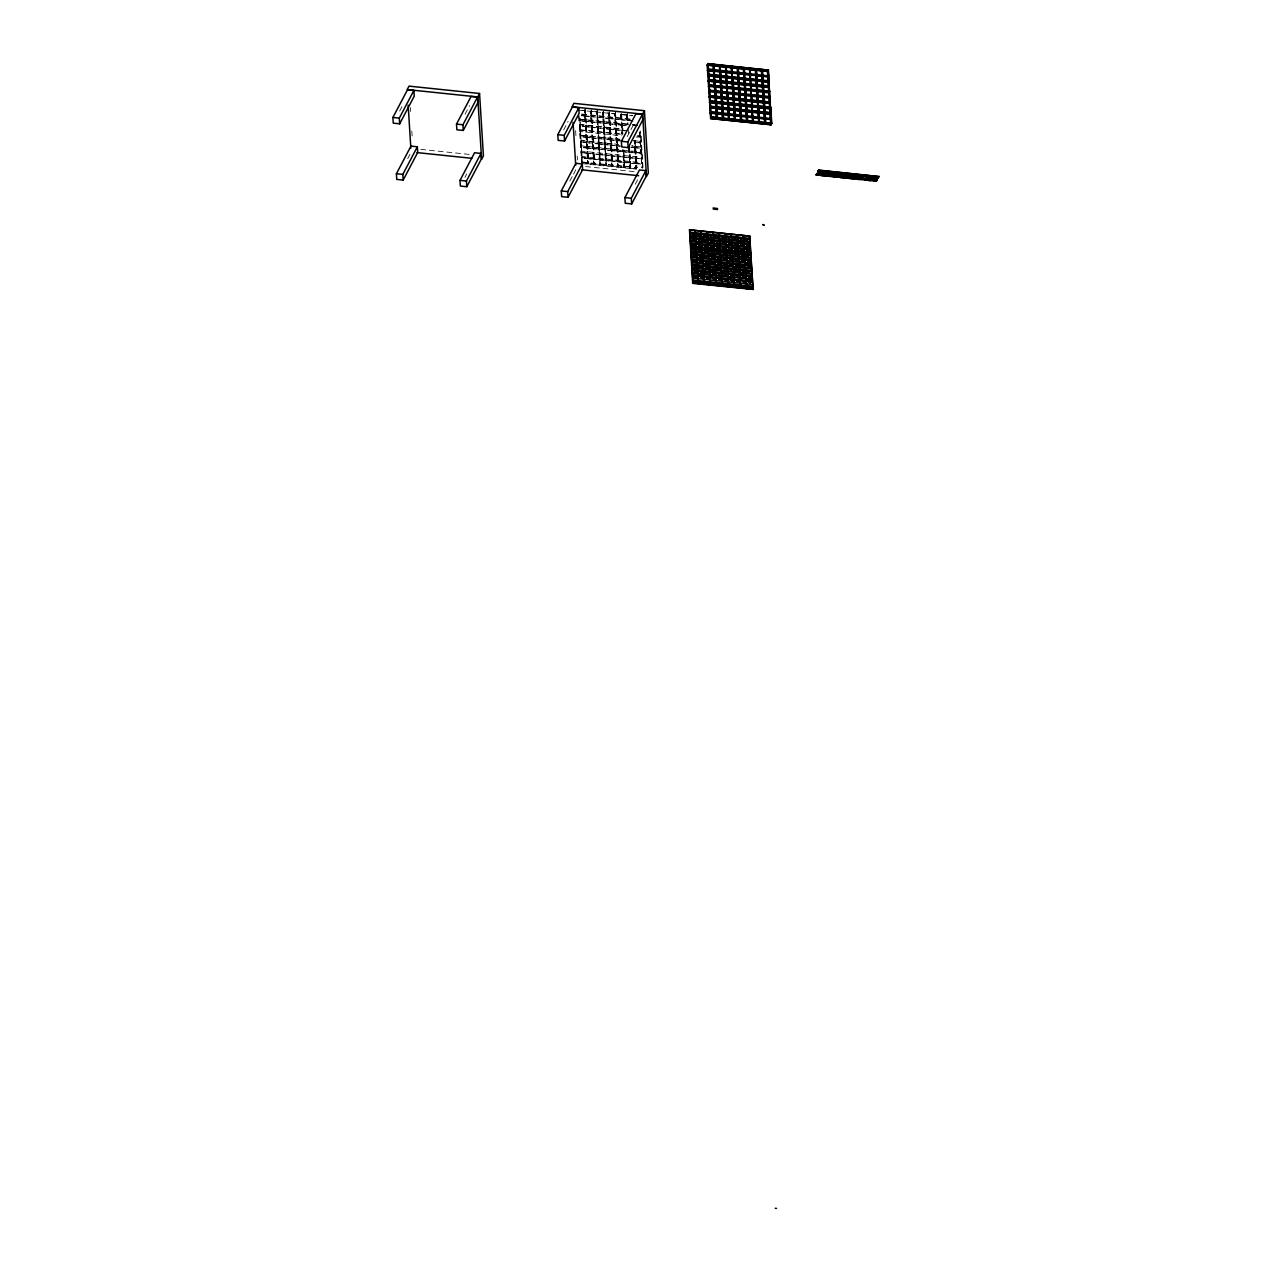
<?xml version="1.0" encoding="UTF-8"?>
<svg xmlns="http://www.w3.org/2000/svg" width="1272" height="1272" viewBox="0 0 1272 1272"><rect width="100%" height="100%" fill="white"/><g stroke="black" fill="none" stroke-linecap="round" stroke-linejoin="round"><path stroke-width="0.75" stroke-dasharray="5 3.75" d="M579.65 120.093L579.396 120.061M579.682 131.414L580.032 130.507L579.952 131.445L621.881 135.818M581.717 157.394L642.249 163.706L642.328 162.752M399.631 111.046L402.365 105.862M407.676 158.682L410.411 153.499M465.059 114.226L469.607 105.592M464.916 177.412L466.729 173.962M563.607 129.983L568.155 121.349M584.389 110.728L584.738 109.805M579.269 120.554L580 119.171L630.546 124.449M584.643 110.744L585.009 109.837M585.438 114.448L584.707 115.831L578.681 115.196M585.708 114.48L584.723 116.054L578.696 115.418L581.686 163.42M579.619 126.119L580.35 124.736L623.121 129.188M585.708 114.703L584.977 116.086L590.749 116.674L591.48 115.084M585.772 119.775L585.056 121.381L579.03 120.761M580.048 130.73L580.668 129.839L621.483 134.101M586.026 119.806L585.311 121.412L591.082 122.017L592.068 120.443M586.106 125.117L585.374 126.484L579.73 125.403M619.893 139.459L581.002 135.389L580.016 136.756L580.986 135.166L619.877 139.22M586.36 125.133L585.39 126.723L579.364 126.087L580.334 124.513L623.105 128.965M586.376 125.371L585.645 126.739L591.416 127.343L592.132 125.737M591.734 115.1L591.003 116.706L596.775 117.31L597.506 115.704M585.724 132.049L586.44 130.444M591.798 120.411L591.067 121.778L585.295 121.19M596.807 111.061L599.748 165.074L600.479 163.691M580.604 142.114L581.32 140.508L618.272 144.356M585.979 132.081L586.694 130.475M596.441 111.984L597.061 111.093M592.068 120.665L591.337 122.033L597.109 122.637L598.094 121.063M586.774 135.77L586.026 137.153L580.382 136.056M641.581 153.037L581.67 146.057L580.684 147.409L581.654 145.835L641.931 152.115L640.961 153.705L635.189 153.101L635.921 151.734M587.028 135.802L586.042 137.376L580.016 136.756M587.044 136.024L586.312 137.408L592.068 138.012L592.8 136.406M592.386 125.769L591.671 127.375L597.442 127.979L598.158 126.373M597.76 115.736L597.029 117.342L602.801 117.93L603.787 116.356M587.108 141.113L586.376 142.718L580.334 141.86L586.36 142.48M591.734 132.447L592.466 131.08M597.824 121.031L597.093 122.414L591.321 121.81M581.272 152.783L581.988 151.161L642.265 157.458L641.915 158.38L642.01 157.426M587.362 141.128L586.63 142.734L592.402 143.339L593.388 141.764M591.75 132.67L592.72 131.096M598.094 121.285L597.363 122.669L603.135 123.273L603.866 121.667M581.59 157.887L582.322 156.504L642.598 162.784L641.978 163.675M587.441 146.439L586.694 147.822L581.05 146.725M581.606 158.11L581.972 157.41M587.696 146.471L586.71 148.045L580.684 147.409M603.532 116.34L602.785 117.708L597.013 117.104M587.712 146.693L586.964 148.077L592.736 148.681L593.468 147.075M593.054 136.438L592.339 138.028L598.11 138.632L598.826 137.042M598.412 126.405L597.697 127.995L603.469 128.599L604.454 127.025M569.84 181.069L572.575 175.886M573.481 174.169L576.216 168.985M582.035 162.498L637.192 167.538M587.759 151.781L587.044 153.371L581.384 152.052M593.134 141.733L592.386 143.116L586.615 142.512M597.76 133.083L598.492 131.7M582.29 162.53L579.952 118.391M588.03 151.797L587.298 153.403L593.07 154.007L594.056 152.433M597.776 133.306L598.746 131.732M598.031 133.337L598.762 131.954M604.12 121.699L603.389 123.305L609.161 123.893L609.892 122.303M588.093 157.108L587.362 158.475L581.336 157.855M588.348 157.14L587.378 158.714L581.352 158.078M604.184 126.993L603.453 128.377L597.681 127.772M609.558 116.96L608.811 118.344L603.039 117.74M588.364 157.362L587.632 158.73L593.404 159.334L594.119 157.728M593.722 147.091L592.99 148.697L598.762 149.301L599.494 147.695M599.08 137.058L598.365 138.664L604.136 139.268L605.106 137.694M609.813 116.992L608.827 118.566L603.055 117.962M609.829 117.215L609.081 118.598L614.853 119.202L615.584 117.596M588.427 162.434L587.696 163.818L584.373 110.489M593.785 152.401L593.054 153.785L587.282 153.181M599.16 142.369L598.412 143.736L592.657 143.148M588.682 162.45L587.95 163.85L584.627 110.521L578.347 109.869M599.414 142.4L598.428 143.975L592.657 143.37M603.803 133.942L604.518 132.336M599.43 142.623L598.699 143.99L604.454 144.595L605.186 142.989M604.057 133.958L604.772 132.352M610.147 122.319L609.415 123.925L615.187 124.529L616.173 122.955M604.852 137.662L604.12 139.046L598.349 138.441M610.21 127.629L609.479 128.997L603.707 128.408M594.374 157.76L593.658 159.366L599.43 159.97L600.145 158.364M599.748 147.727L599.017 149.333L604.788 149.937L605.774 148.347M610.481 127.661L609.495 129.235L603.723 128.631M610.481 127.884L609.749 129.251L615.521 129.855L616.507 128.281M615.839 117.612L615.123 119.218L620.879 119.822L621.611 118.216M594.453 163.054L593.722 164.454L590.415 111.125M599.827 153.037L599.08 154.405L593.308 153.801M594.708 163.086L593.976 164.47L590.669 111.157M600.082 153.053L599.096 154.627L593.324 154.039M609.829 134.562L610.544 132.956M615.918 122.923L615.171 124.306L609.399 123.702M600.098 153.292L599.351 154.659L605.122 155.264L606.108 153.689M605.44 143.02L604.725 144.626L610.496 145.231L611.212 143.625M610.083 134.594L610.798 132.988M605.52 148.331L604.772 149.699L599.001 149.094M610.878 138.298L610.147 139.666L604.375 139.061M600.4 158.396L599.684 159.986L605.456 160.59L606.172 159M611.132 138.314L610.163 139.888L604.391 139.3M611.148 138.553L610.417 139.92L616.189 140.524L617.159 138.95M616.523 128.504L615.775 129.887L621.547 130.491L622.278 128.885M621.865 118.248L621.149 119.854L626.921 120.458L627.637 118.853M600.734 163.706L600.018 165.106L596.695 111.777M615.855 135.198L616.57 133.592M621.944 123.559L621.197 124.926L615.425 124.322M600.13 164.613L597.442 110.632M606.124 153.912L605.377 155.295L611.148 155.9L611.88 154.294M611.466 143.656L610.751 145.246L616.523 145.851L617.238 144.261M616.109 135.214L616.825 133.624M622.199 123.575L621.213 125.149L615.441 124.561M626.571 115.132L627.191 114.242M622.215 123.813L621.467 125.181L627.239 125.785M611.546 148.951L610.798 150.334L605.043 149.73M606.442 159.016L605.711 160.622L611.482 161.226L612.468 159.652M611.8 148.983L610.814 150.557L605.043 149.953M611.816 149.206L611.069 150.589L616.841 151.193L617.826 149.619M617.174 139.173L616.443 140.556L622.215 141.16M622.533 128.917L621.801 130.523L627.573 131.111M606.76 164.342L605.774 165.71L602.467 112.381M606.41 165.265L603.469 111.252M612.134 154.31L611.403 155.915L617.174 156.52L617.906 154.914M617.492 144.277L616.777 145.882L622.549 146.487M612.214 159.62L611.466 161.003L605.695 160.399M612.484 159.875L611.737 161.258L617.508 161.846L618.494 160.272M617.842 149.842L617.111 151.209L622.883 151.813L623.598 150.207M627.223 136.613L629.942 131.429M630.864 129.712L633.583 124.529M612.532 164.947L611.816 166.33L608.477 113.017M612.786 164.978L612.071 166.362L608.732 113.033M618.16 154.946L617.429 156.551L623.201 157.156L624.186 155.582M633.647 125.737L633.997 124.815M633.901 125.753L634.251 124.831M618.128 160.972L611.721 161.019M618.51 160.511L617.763 161.878L623.534 162.482L624.266 160.876M623.852 150.239L623.137 151.845L628.909 152.449L629.624 150.843M618.558 165.567L617.842 166.966L614.519 113.637L607.634 112.922M623.932 155.55L623.185 156.917L617.429 156.313M618.812 165.599L618.097 166.998L614.774 113.669M624.202 155.804L623.455 157.172L629.227 157.776L630.212 156.202M634.251 142.178L634.982 140.81M624.52 160.908L623.789 162.514L629.561 163.118L630.292 161.512M629.879 150.875L629.163 152.465L634.935 153.069L635.905 151.495M634.267 142.416L635.253 140.842M624.584 166.203L623.868 167.586L622.755 149.826M629.958 156.17L629.227 157.553L623.455 156.949M624.854 166.234L624.123 167.618L623.01 149.842M635.316 146.137L634.601 147.743L630.753 147.345M624.234 167.125L623.868 150.462M630.228 156.424L629.497 157.808L635.269 158.412L635.984 156.806M635.571 146.169L634.855 147.775L640.627 148.379L641.342 146.757M640.675 136.104L640.579 137.042L640.929 136.12L637.049 135.722M635.65 151.479L634.919 152.847L629.147 152.243M633.488 140.651L641.263 141.462L640.277 142.814L634.505 142.21M630.546 161.528L629.815 163.134L635.587 163.738L636.572 162.164M579.809 118.201L582.417 162.021L636.922 167.729L635.253 141.065L634.521 142.432L640.293 143.036L641.279 141.685L633.504 140.874M630.61 166.839L629.894 168.222L628.67 148.474M630.88 166.855L630.149 168.254L628.925 148.506M630.53 167.777L629.561 145.771M636.239 156.838L635.523 158.428L641.915 158.38M641.358 146.996L631.882 145.771M636.318 162.132L635.571 163.516L629.815 162.911M641.565 152.815L635.173 152.879M636.588 162.387L635.841 163.77L642.249 163.706M636.652 167.459L635.921 168.858L634.442 145.151M636.906 167.491L636.175 168.874L634.458 141.224M635.269 184.249L638.91 177.349M641.009 141.431L640.643 142.114M641.676 152.099L641.311 152.783M592.021 111.284L597.872 111.904M622.723 114.496L632.597 115.529M578.363 110.092L602.467 112.604M602.721 112.636L614.519 113.86M620.8 114.528L632.597 115.752M581.606 114.051L630.212 119.123M581.622 114.273L630.228 119.345M584.961 115.847L590.733 116.452M590.987 116.483L596.759 117.088M609.081 118.36L614.837 118.964M615.107 118.996L620.879 119.6M621.134 119.632L626.905 120.22M627.16 120.252L632.931 120.856M632.947 121.079L627.176 120.474L627.573 113.764M632.486 124.656L638.321 125.26M580.016 119.393L630.562 124.672M632.502 124.879L638.337 125.483M579.014 120.522L585.041 121.158M597.347 122.446L603.119 123.05M603.373 123.066L609.145 123.67M621.467 124.958L627.223 125.562M585.629 126.516L591.4 127.121M591.655 127.136L597.427 127.741M609.733 129.029L615.505 129.633M615.759 129.665L621.531 130.269M621.785 130.285L627.557 130.889M580.668 130.062L621.499 134.323M637.065 135.945L640.945 136.358M636.095 137.074L640.579 137.042M586.297 137.185L592.068 137.789M592.323 137.805L598.094 138.41M610.401 139.697L616.173 140.302M616.427 140.317L622.199 140.922M581.336 140.731L618.272 144.579M631.882 146.01L641.613 147.011M598.683 143.768L604.454 144.372M604.709 144.404L610.481 145.008M610.735 145.024L616.507 145.628M616.761 145.66L622.533 146.264M630.737 147.107L634.585 147.52M634.839 147.536L640.611 148.14M586.948 147.838L592.72 148.442M592.975 148.474L598.746 149.078M611.069 150.366L616.841 150.955M617.095 150.986L622.867 151.591M623.121 151.622L628.893 152.227M581.002 152.513L587.028 153.149M599.335 154.437L605.106 155.041M605.361 155.057L611.132 155.661M611.387 155.693L617.159 156.297M629.481 157.585L635.253 158.173M635.507 158.205L641.279 158.809M587.616 158.507L593.388 159.111M593.642 159.143L599.414 159.731M599.668 159.763L605.44 160.367M617.747 161.655L623.519 162.26M623.773 162.275L629.545 162.88M635.841 163.531L641.613 164.136M642.678 168.317L640.357 131M585.82 163.611L636.366 168.89M581.606 163.547L636.382 169.112M420.73 149.349L469.718 154.453M585.629 166.553L634.601 171.656M641.072 136.406L643.044 168.143M639.864 131.97L642.01 167.888M639.609 131.954L641.819 167.491M634.998 141.033L636.668 167.697M627.319 113.749L627.971 124.179M628.32 129.744L628.527 133.147M629.306 145.739L630.626 167.061M626.826 114.925L627.446 124.799M626.555 114.893L627.191 124.767M621.658 114.846L622.867 134.244M621.293 113.113L622.596 134.212M623.614 150.446L624.6 166.441M620.8 114.305L622.04 134.053M620.545 114.273L621.769 134.021M615.521 112.508L618.828 165.837M615.266 112.493L618.574 165.805M609.495 111.888L612.802 165.201M609.24 111.856L612.548 165.185M603.214 111.236L606.521 164.549M602.721 112.413L606.044 165.726M597.188 110.6L600.495 163.929M591.416 109.996L594.724 163.325M591.162 109.964L594.469 163.293M585.39 109.376L588.697 162.689M585.136 109.344L588.443 162.657M578.951 115.45L581.94 163.436M575.612 130.634L575.978 136.486M577.186 155.979L577.424 159.875M410.347 107.579L410.602 111.475M411.81 130.984L412.176 136.82"/><path stroke-width="1.5" d="M708.456 75.207L707.836 75.875L708.186 74.953M709.124 85.876L708.504 86.528L708.854 85.622M710.142 95.845L770.419 102.142L710.126 95.623C707.788 98.453 710.825 95.495 715.182 97.594M716.247 101.553L715.5 102.937L709.474 102.301L710.476 101.172L770.753 107.468L771.754 123.464L771.023 124.847L710.492 118.535L711.207 116.913L717.233 117.549L716.502 118.932L713.179 65.619M716.581 106.896L715.85 108.486L709.808 107.643L715.834 108.263M392.905 117.469L407.469 89.835L413.877 90.503L414.243 96.179L399.662 123.813L393.255 123.146L392.905 117.469L399.313 118.137L413.877 90.503M396.403 173.739L410.967 146.105L417.375 146.773L417.725 152.449L403.16 180.083L396.753 179.416L396.403 173.739L402.811 174.407L417.375 146.773M456.505 124.1L471.085 96.465L477.493 97.149L477.843 102.809L463.278 130.444L456.855 129.776L456.505 124.1L462.928 124.767L477.493 97.149M477.731 96.942L479.56 93.492L409.028 86.13L407.199 89.581L477.731 96.942L481.611 159.334L483.424 155.884L479.56 93.492M460.003 180.37L474.567 152.751L480.991 153.419L481.341 159.079L466.776 186.714L460.353 186.046L460.003 180.37L466.427 181.037L480.991 153.419M557.788 134.673L572.368 107.039L578.776 107.707L579.126 113.383L564.561 141.017L558.138 140.349L557.788 134.673L564.212 135.341L578.776 107.707M561.286 190.943L575.866 163.309L582.274 163.977L582.624 169.653L568.059 197.287L561.636 196.619L561.286 190.943L567.71 191.611L582.274 163.977M621.404 141.303L635.968 113.669L642.376 114.353L642.726 120.013L628.161 147.647L621.754 146.98L621.404 141.303L627.812 141.971L642.376 114.353M642.63 114.146L644.443 110.696L573.91 103.334L572.098 106.784L642.63 114.146L646.494 176.538L648.322 173.087L644.443 110.696M624.902 197.573L639.466 169.955L645.874 170.623L646.224 176.283L631.659 203.918L625.252 203.25L624.902 197.573L631.31 198.241L645.874 170.623M770.132 108.136L768.431 70.135L707.884 63.6L707.168 65.206L713.195 65.842L713.942 64.459L714.53 87.164M707.423 65.238L708.138 63.632L710.746 118.55L707.153 64.983L767.684 71.296L768.431 70.151L708.154 63.854M707.741 70.342L708.472 68.958L768.383 75.938M707.868 69.849L707.852 69.626M708.075 75.668L708.806 74.285L768.717 81.265M715.166 80.263L714.196 81.837L708.17 81.201L709.14 79.627L769.417 85.908L768.447 87.498L762.675 86.894L763.407 85.51M714.26 69.562L713.513 70.946L707.486 70.31M714.514 69.594L713.528 71.168L707.502 70.532M708.425 81.233L709.156 79.85L769.067 86.83M714.53 69.817L713.783 71.2L719.555 71.804L720.286 70.198M714.594 74.905L713.862 76.495L707.836 75.875M719.586 65.556L722.544 119.568L723.259 118.169L717.488 117.581L716.772 118.964L713.433 65.635M708.743 86.337L709.474 84.954L769.735 91.25L769.385 92.156M714.848 74.921L714.117 76.527L719.888 77.131L720.874 75.557M719.857 65.81L719.809 71.82L725.581 72.424L726.312 70.819M708.822 91.648L709.808 90.28L770.069 96.577L769.099 98.151L708.822 91.648L709.442 90.98L708.838 91.87M714.912 80.231L714.18 81.599L708.154 80.979M709.092 91.902L709.808 90.519L769.703 97.26M715.182 80.486L714.451 81.853L720.222 82.457L720.938 80.852M725.867 66.208L728.57 120.188L729.285 118.805L723.514 118.201L722.798 119.6L719.459 66.271M714.785 87.196L714.196 64.49L713.449 65.874L719.221 66.462L719.968 65.095L720.62 75.525L719.873 76.908L714.101 76.304M714.848 92.268L715.58 90.9M709.744 102.555L710.46 100.949L770.737 107.246L769.767 108.82L763.995 108.215L764.726 106.848M714.864 92.49L715.834 90.916M715.118 92.522L715.85 91.155M721.208 80.883L720.477 82.489L726.248 83.093L726.964 81.487M726.566 70.85L725.835 72.456L731.607 73.061L732.593 71.486M715.913 96.227L715.182 97.833L709.156 97.197M720.54 87.561L721.272 86.194M726.646 76.161L725.899 77.528L720.127 76.924M710.078 107.897L710.794 106.276L771.086 112.795L710.81 106.514M716.168 96.259L715.452 97.849L721.208 98.453L722.194 96.879M720.556 87.8L721.526 86.21M726.9 76.177L725.915 77.751L720.143 77.163M726.916 76.415L726.169 77.783L731.941 78.387L732.449 73.379M710.507 112.286L716.168 113.606L716.899 112.222L715.373 87.498M710.412 113.224L711.128 111.618L770.784 118.566M716.502 101.585L715.516 103.159L709.49 102.539M720.89 93.126L721.606 91.52M716.518 101.808L715.77 103.191L721.542 103.795L722.051 98.787M721.145 93.158L721.86 91.552M727.234 81.519L726.503 83.109L732.275 83.713L733.26 82.139M726.566 88.197L725.994 65.715L725.247 67.098L719.475 66.494M716.836 106.912L716.104 108.518L721.876 109.122L722.862 107.548M726.582 88.42L727.552 86.846M726.837 88.452L727.568 87.068M717.17 112.254L716.184 113.828L710.158 113.192M726.916 93.762L727.425 88.754M733.006 82.124L732.259 83.491L726.487 82.887M738.364 72.075L737.633 73.458L731.861 72.854M717.17 112.477L716.438 113.86L722.21 114.448L722.925 112.858M722.528 102.221L721.796 103.811L727.568 104.415L728.3 102.809M727.171 93.778L726.248 65.747L725.501 67.13L731.273 67.734L732.02 66.351L731.607 72.822L725.835 72.218M738.619 72.107L737.649 73.681L731.877 73.076M738.635 72.329L737.903 73.712L743.675 74.317L744.645 72.743M722.607 107.516L721.86 108.899L716.088 108.295M727.966 97.483L727.234 98.866L721.463 98.262M728.22 97.515L727.25 99.089L721.478 98.485M732.608 89.056L733.324 87.45M738.698 77.417L737.967 79.023L732.195 78.419L732.275 66.367L731.527 67.75L737.299 68.354L738.046 66.971L741.02 114.734L740.272 116.118L734.5 115.514M743.675 68.068L743.325 68.99L737.553 68.386L738.301 67.003L738.889 89.708M728.236 97.737L727.505 99.121L733.276 99.709L734.246 98.135L733.038 78.737M732.863 89.072L733.594 87.482M738.952 77.433L738.221 79.039L743.993 79.643L744.072 67.607M732.926 94.16L733.658 92.777M739.032 82.744L738.285 84.127L732.513 83.523M723.196 112.874L722.464 114.48L728.236 115.084L728.967 113.478M728.554 102.841L727.838 104.447L733.594 105.051L734.119 100.043M732.942 94.382L733.912 92.808M739.286 82.775L738.301 84.35L732.529 83.745M739.302 82.998L738.555 84.381L744.327 84.97L745.312 83.396M744.661 72.965L743.929 74.333L749.701 74.937L750.416 73.347M728.633 108.152L727.886 109.519L722.114 108.915M728.888 108.168L727.902 109.758L722.13 109.154M738.635 89.676L739.35 88.07M749.717 68.688L752.674 122.716L753.406 121.317L747.634 120.713L746.903 122.112L743.579 68.783M728.904 108.406L728.156 109.774L733.928 110.378L734.914 108.804M734.262 98.373L733.531 99.741L739.302 100.345L740.018 98.739M744.979 78.069L744.263 79.675L750.019 80.279L751.005 78.705M750.353 68.259L749.621 69.642L755.393 70.246L756.125 68.863L756.442 73.967L755.727 75.573L749.955 74.969L750.671 73.363M738.952 94.78L739.684 93.413M729.222 113.51L728.49 115.116L734.262 115.704L734.993 114.114M738.968 95.018L739.938 93.444M739.223 95.034L739.954 93.667M745.328 83.634L744.581 85.001L750.353 85.606L751.084 84M744.661 90.312L745.392 88.706M750.75 78.673L750.019 80.041L744.247 79.452M729.206 119.759L728.013 94.112M734.93 109.026L734.183 110.41L739.954 111.014L740.686 109.408M740.272 98.771L739.557 100.377L745.328 100.981L746.044 99.375L744.836 79.977M744.915 90.328L745.646 88.738M751.021 78.928L750.289 80.295L756.061 80.899L757.031 79.325L756.379 68.895L755.648 70.262L761.419 70.866L762.151 69.499M740.352 104.081L739.62 105.449L733.849 104.845M735.248 114.13L734.516 115.736L740.288 116.34L741.274 114.766M740.606 104.097L739.636 105.671L733.865 105.067L734.373 100.075M744.995 95.639L745.98 94.064M740.622 104.32L739.891 105.703L745.662 106.307L746.632 104.733M745.249 95.67L745.98 94.287M751.339 84.032L750.607 85.637L756.379 86.242L757.11 84.636M756.697 73.999L755.981 75.605L761.753 76.193L762.723 74.619M750.671 90.71L751.418 89.342M756.665 80.025L750.273 80.072M734.962 120.347L734.707 105.401M740.94 109.44L740.225 111.03L745.98 111.634L746.712 110.028M746.298 99.391L745.583 100.997L751.355 101.601L752.324 100.027M750.687 90.932L751.673 89.358M750.941 90.964L751.688 89.597M757.047 79.548L756.315 80.931L762.087 81.535L762.803 79.929M762.405 69.515L761.674 70.898L767.445 71.502L768.177 70.119L768.829 80.549L768.113 82.155L762.341 81.551L763.057 79.961M751.021 96.275L751.736 94.669M762.469 74.603L761.737 75.97L755.966 75.366M741.29 114.989L740.543 116.372L746.314 116.976L747.3 115.386M746.648 104.956L745.917 106.339L751.688 106.928L752.404 105.338M751.275 96.29L750.098 68.227L749.351 69.61L743.595 69.006L744.327 67.639L747.65 120.951M757.365 84.652L756.649 86.258L762.405 86.862L763.391 85.288M762.739 74.857L762.008 76.225L767.779 76.829L768.749 75.239L767.763 76.606L761.992 76.002M752.07 99.995L751.339 101.378L745.567 100.774M746.966 110.06L746.251 111.666L752.022 112.27L752.992 110.696M756.713 91.568L757.699 89.994M752.34 100.249L751.609 101.633L757.381 102.237L758.366 100.663M756.967 91.6L757.715 90.217M757.047 96.895L757.778 95.289M763.136 85.256L762.405 86.639L756.633 86.035M747.316 115.625L746.569 116.992L752.34 117.596L753.072 115.991M752.658 105.353L751.943 106.959L757.715 107.564L758.43 105.958L756.904 81.233M757.301 96.926L758.033 95.321M689.472 229.835L749.749 236.115L689.472 229.835L692.683 283.354L753.072 289.444L749.749 236.115M752.738 110.664L752.006 112.047L746.235 111.443M758.096 100.631L757.365 101.999L751.593 101.394M762.739 92.188L763.47 90.598M753.008 110.918L752.277 112.286L758.048 112.89L759.018 111.316M758.366 100.886L757.635 102.253L763.407 102.857L764.122 101.251M762.993 92.22L763.725 90.614M763.057 97.308L763.804 95.925M769.163 85.876L768.431 87.259L762.659 86.671M763.073 97.531L764.059 95.957M763.327 97.547L764.075 96.179M758.764 111.3L758.033 112.667L752.261 112.063M769.481 91.218L768.765 92.824L708.488 86.305M753.31 122.271L753.199 117.994M759.034 111.539L758.303 112.922L764.075 113.526L764.79 111.92M764.393 101.283L763.661 102.889L769.433 103.493L770.148 101.887M759.098 116.626L758.366 118.232L752.611 117.628L751.863 96.593M764.456 106.594L763.725 107.961L757.953 107.357M769.083 97.928L769.814 96.545M759.352 116.658L758.637 118.248L764.408 118.853L765.378 117.278M764.711 106.609L763.741 108.2L757.969 107.595L757.158 81.249M759.082 122.859L758.812 107.913M765.044 111.952L764.329 113.558L770.101 114.146L770.705 113.256M770.403 101.903L770.037 102.603M765.394 117.501L764.663 118.884L770.435 119.489L771.404 117.899M771.15 117.883L770.419 119.266L764.647 118.662M753.072 289.444L749.51 236.322M816.131 174.916L817.101 173.326L877.394 179.845L817.117 173.564L816.131 174.916L822.157 175.536L822.507 174.63M824.224 171.37L823.874 172.292L817.832 171.434L818.818 170.082L879.095 176.601L818.818 170.305M817.832 171.672L818.198 170.75M818.818 170.082L818.468 171.005M828.533 175.25L828.183 176.172L822.412 175.568L822.761 174.646M860.031 176.077L860.635 175.17L860.031 176.077L854.259 175.472L854.609 174.55L854.005 175.441L848.233 174.836L848.329 173.898L847.979 174.805L842.207 174.216L842.557 173.294L841.953 174.185L836.181 173.58L836.531 172.658L835.927 173.549L830.155 172.944L830.505 172.038L829.901 172.928L824.129 172.324L824.479 171.402M834.209 176.792L834.814 175.902L834.209 176.792L828.438 176.204L828.788 175.282M835.927 173.549L836.547 172.897M840.236 177.428L840.84 176.538L840.236 177.428L834.464 176.824L834.814 175.902M841.953 174.185L842.573 173.517M852.638 177.762L852.288 178.684L846.516 178.08L846.611 177.142L846.262 178.064L840.49 177.46L840.84 176.538M858.314 179.32L858.918 178.43L858.314 179.32L852.542 178.716L852.892 177.794M864.34 179.718C849.41 179.591 867.091 178.271 864.61 179.972L870.366 180.576L870.986 179.686M866.041 176.474C851.095 176.204 868.331 175.282 866.312 176.729L872.083 177.333L872.687 176.442L872.338 177.349L878.109 177.953L879.079 176.379M864.34 179.94L864.96 179.05M866.057 176.697L866.677 176.029M876.758 180.29L876.408 181.196L871.002 179.909M877.028 180.544L877.378 179.622M713.767 70.962L719.539 71.566M719.809 71.598L725.565 72.202M737.887 73.49L743.659 74.078M743.913 74.11L749.685 74.714M749.939 74.746L755.711 75.35M708.822 74.523L769.099 80.804M707.82 75.652L713.846 76.272M726.153 77.56L731.925 78.164M732.195 78.18L737.951 78.784M738.221 78.816L743.993 79.421M756.299 80.708L762.071 81.297M762.326 81.329L768.097 81.933M714.435 81.631L720.206 82.235M720.461 82.267L726.233 82.871M738.539 84.143L744.311 84.747M744.581 84.779L750.337 85.383M750.607 85.399L756.379 86.003M709.49 85.176L769.751 91.473M715.436 97.626L721.208 98.23L721.94 96.863L720.731 77.449M727.489 98.882L733.26 99.486M733.515 99.518L739.286 100.122M739.541 100.138L745.312 100.742M757.619 102.03L763.391 102.635M763.645 102.666L769.417 103.255M770.737 107.246L769.751 108.597L763.979 107.993M715.77 102.968L721.526 103.557M721.796 103.589L727.568 104.193M727.822 104.225L733.594 104.813M739.875 105.481L746.267 105.417M745.901 106.101L751.673 106.705M751.927 106.737L757.699 107.341M728.156 109.551L733.912 110.155M734.183 110.187L739.954 110.775M740.209 110.807L745.98 111.411M758.287 112.699L764.059 113.303M764.313 113.319L770.085 113.924M746.68 116.277L740.527 116.134M716.422 113.621L722.194 114.226M722.448 114.257L728.22 114.862M728.474 114.878L734.246 115.482M746.569 116.77L752.34 117.374M752.595 117.406L758.366 117.994M758.621 118.026L764.393 118.63L765.124 117.247L762.262 71.2M735.311 119.441L729.54 118.837L728.824 120.22L725.485 66.891M771.754 123.464L711.223 117.151L707.884 63.6M771.007 124.608L710.746 118.55M817.832 171.434L823.874 172.292M830.139 172.722L835.911 173.326M841.937 173.962L836.181 173.58M860.015 175.838L854.259 175.472M816.115 174.693L822.157 175.536M834.193 176.57L828.438 176.204M840.22 177.206L834.464 176.824M852.542 178.493L858.298 179.082M416.962 152.592L471.817 158.316M581.845 169.796L638.671 175.727M717.297 208.56L717.551 209.53L713.306 209.085L713.242 207.94L717.488 208.56M694.639 232.712L690.394 232.092L690.457 233.221L694.48 233.269M700.665 233.333L696.42 232.728L696.484 233.857M706.691 233.969L702.446 233.348L702.51 234.477M712.718 234.589L708.472 233.984L708.536 235.113M718.744 235.225L714.498 234.605L714.562 235.749M724.77 235.845L720.524 235.24L720.588 236.369L724.627 236.417M730.812 236.481L726.551 235.861L726.63 237.005L730.653 237.053M736.838 237.117L732.577 236.497L732.656 237.625M742.864 237.737L738.603 237.117L738.682 238.262M748.89 238.373L744.629 237.753L744.708 238.882M736.663 237.387L732.64 237.482M700.506 233.905L696.484 233.698M706.548 234.525L702.51 234.334M712.574 235.161L708.536 234.97M718.601 235.781L714.562 235.59M742.705 238.309L738.666 238.103M748.731 238.929L744.692 238.739M690.076 235.415L749.844 241.648M690.092 235.638L749.86 241.887M743.214 243.365L739 243.588L738.952 242.443L743.182 242.888L743.245 244.033M694.814 238.611L690.791 238.564L690.728 237.403L694.957 237.848L695.021 238.993M700.84 239.231L696.817 239.184L696.754 238.039L700.983 238.484L701.047 239.629M706.866 239.867L702.844 239.82L702.78 238.675L707.009 239.104L707.073 240.265M712.892 240.488L708.87 240.44L708.806 239.295L713.036 239.74L713.099 240.885M718.934 241.124L714.896 241.076L714.832 239.931L719.062 240.36L719.125 241.521M724.961 241.744L720.922 241.696L720.858 240.551L725.088 240.996L725.151 242.141M730.987 242.38L726.948 242.332L726.884 241.187L731.13 241.632L731.193 242.777M737.013 243L732.974 242.968L732.911 241.807L737.156 242.252L737.219 243.397M749.065 244.272L745.042 244.224L744.979 243.063L749.208 243.509L749.272 244.653M690.41 240.758L750.178 246.991M690.426 240.98L750.178 247.213M733.244 247.165L737.474 247.579L737.537 248.74L733.308 248.294L733.244 247.15M695.164 244.16L691.125 243.89L691.062 242.745L695.291 243.19L695.355 244.335M701.19 244.78L697.151 244.526L697.088 243.365L701.317 243.811L701.381 244.955M707.216 245.417L703.178 245.146L703.114 244.001L707.343 244.447L707.407 245.591M713.242 246.037L709.204 245.782L709.14 244.621L713.369 245.067L713.433 246.212M719.268 246.673L715.23 246.402L715.166 245.258L719.395 245.703L719.459 246.848M725.294 247.293L721.256 247.038L721.192 245.894L725.422 246.323L725.485 247.484M731.321 247.929L727.282 247.658L727.218 246.514L731.464 247.15L731.511 248.104M743.373 249.185L739.334 248.915L739.27 247.77L743.516 248.215L743.563 249.36M749.415 249.821L745.36 249.55L745.297 248.406L749.542 248.851L749.606 249.996M690.744 246.084L750.496 252.317M690.76 246.307L750.512 252.54M691.396 248.072L695.641 248.708L691.38 248.088L691.459 249.217L695.498 249.487M697.422 248.708L701.667 249.328L697.406 248.724L697.485 249.853L701.524 250.107M703.448 249.328L707.693 249.964L703.432 249.344L703.511 250.473L707.55 250.743M709.474 249.964L713.719 250.584L709.458 249.98L709.538 251.109L713.576 251.379M715.5 250.584L719.745 251.22L715.484 250.6L715.564 251.745L719.602 251.999M721.526 251.22L725.771 251.856L721.526 251.236L721.59 252.365L725.628 252.635M727.552 251.84L731.798 252.476L727.552 251.856L727.616 253.001L731.654 253.255M733.578 252.476L737.808 252.921L737.871 254.066L733.642 253.621L733.578 252.476L737.824 253.112M739.604 253.112L743.85 253.732L739.604 253.112L739.668 254.257L743.707 254.511M745.63 253.732L749.876 254.368L745.63 253.748L745.694 254.877L749.733 255.147M691.078 251.411L750.83 257.644M691.093 251.649L750.846 257.882M695.768 254.018L691.714 253.414L691.777 254.559L695.832 254.813M701.81 254.654L697.74 254.05L697.819 255.179L701.858 255.449M707.836 255.275L703.766 254.67L703.845 255.815L707.884 256.07M709.792 255.306L713.862 255.91M719.888 256.546L715.818 255.942L715.898 257.071L719.936 257.326M725.915 257.167L721.844 256.562L721.924 257.691L725.962 257.962M731.941 257.803L727.87 257.198L727.95 258.327L731.988 258.598M737.967 258.423L733.912 257.819L733.976 258.963L738.014 259.218M744.231 260.029L744.168 258.884L739.938 258.455L740.002 259.583L744.041 259.854M745.964 259.075L750.019 259.679M709.808 255.29L710.046 256.308M713.91 256.705L709.871 256.435M745.964 259.059L746.219 260.076M750.067 260.474L746.028 260.219M691.412 256.753L751.164 262.986M691.412 256.976L751.18 263.209M696.102 259.361L692.048 258.757L692.111 259.885L696.341 260.156M702.128 259.981L698.074 259.377L698.137 260.522L702.367 260.792M708.154 260.617L704.1 260.013L704.163 261.142L708.409 261.428M710.189 261.619L714.435 262.207L714.371 261.062L710.126 260.633L710.205 261.778L714.435 262.048M716.152 261.269L720.222 261.873M726.248 262.493L722.178 261.889L722.258 263.034L726.487 263.304M732.275 263.129L728.204 262.525L728.284 263.654L732.513 263.94M738.301 263.765L734.23 263.161L734.31 264.29L738.539 264.56M744.327 264.385L740.256 263.781L740.336 264.91L744.565 265.196M746.362 265.403L750.607 265.975L750.528 264.846L746.298 264.417L746.362 265.546L750.591 265.816M692.111 259.742L696.356 260.315L696.277 259.202M698.137 260.363L702.383 260.951L702.303 259.822M704.163 260.999L708.409 261.571L708.329 260.458M716.216 262.255L720.461 262.827L716.231 262.398L716.168 261.253M722.242 262.875L726.487 263.463L726.407 262.334M728.268 263.511L732.513 264.083L732.433 262.97M734.294 264.147L738.539 264.719L738.476 263.59M740.336 264.767L744.565 265.339L744.502 264.226M691.73 262.08L751.498 268.312M691.745 262.302L751.514 268.535M696.436 264.687L692.381 264.083L692.445 265.212L696.674 265.498M702.462 265.323L698.408 264.719L698.471 265.848M708.488 265.943L704.434 265.339L704.497 266.484M714.514 266.579L710.46 265.975L710.523 267.104M716.549 267.581L720.795 268.169L720.731 267.025L716.486 266.595L716.549 267.74M722.512 267.231L726.582 267.835M732.608 268.456L728.538 267.851L728.618 268.996L732.847 269.267M738.635 269.092L734.564 268.487L734.644 269.616M744.661 269.712L740.59 269.123L740.67 270.252M750.687 270.348L746.616 269.744L746.696 270.872M698.471 265.705L702.701 266.118M704.497 266.325L708.727 266.754M710.523 266.961L714.753 267.374M734.628 269.473L738.873 269.903M740.654 270.093L744.899 270.523M746.68 270.729L750.925 271.159M692.063 267.406L751.832 273.639M692.079 267.645L751.847 273.877M692.715 269.41L696.77 270.014M702.796 270.65L698.741 270.046L698.805 271.175L703.034 271.461M708.822 271.286L704.768 270.682L704.831 271.81M714.848 271.906L710.794 271.302L710.857 272.431M720.874 272.542L716.82 271.938L716.883 273.067M722.909 273.544L727.155 274.116L727.091 272.987L722.846 272.558L722.909 273.703M732.926 273.798L729.079 273.401M738.968 274.418L734.898 273.814L734.962 274.959L739.207 275.229M744.995 275.054L740.924 274.45L741.004 275.579M751.021 275.674L746.95 275.07L747.03 276.215M704.831 271.651L709.061 272.081M710.857 272.288L715.087 272.717M716.883 272.924L721.113 273.337M728.936 274.18L733.181 274.752L733.101 273.639M740.988 275.436L745.233 275.865M747.014 276.056L751.259 276.485M692.397 272.749L752.165 278.981M692.413 272.971L752.165 279.204M699.059 275.372L703.321 275.992M709.347 276.628L705.101 276.008L705.165 277.137L709.394 277.423M715.373 277.248L711.128 276.628L711.191 277.773M721.399 277.884L717.154 277.264L717.217 278.393M727.425 278.504L723.18 277.9L723.243 279.029M739.477 279.76L735.264 279.633M745.503 280.397L741.258 279.776L741.322 280.921L745.567 281.192M751.529 281.033L747.284 280.412L747.348 281.541M693.097 275.738L697.342 276.167M711.191 277.614L715.421 278.043M717.217 278.25L721.447 278.679M723.243 278.87L727.473 279.299M729.269 279.506L733.499 279.935M735.296 280.142L739.541 280.715L739.461 279.586M747.348 281.398L751.593 281.812M692.731 278.075L752.499 284.531M705.642 281.764L709.665 281.764L709.728 282.909L705.483 282.32M741.815 285.532L745.821 285.532L745.885 286.693L741.656 286.089M739.636 285.373L735.629 285.469M697.469 281.255L693.431 281.064M703.495 281.891L699.457 281.7M715.548 283.147L711.525 282.956L711.461 281.955L715.691 282.4L715.754 283.545M721.574 283.783L717.551 283.577M727.6 284.403L723.577 284.213M733.626 285.039L729.603 284.833M751.72 286.916L747.682 286.725L747.618 285.723L751.847 286.168L751.911 287.313M752.786 289.189L693.033 282.956L689.742 230.089M775.236 1208.273L776.524 1208.4M878.109 177.953L872.338 177.349M876.408 181.196L870.636 180.592M872.083 177.333L866.312 176.729M870.366 180.576L864.61 179.972M854.005 175.441L848.233 174.836M852.542 178.716L846.516 178.08M847.979 174.805L842.207 174.216M846.262 178.064L840.49 177.46M830.155 172.944L824.129 172.324M828.183 176.172L822.412 175.568M768.94 82.473L771.484 123.432M767.684 71.296L771.023 124.847M767.429 71.264L770.753 124.592L771.484 123.209L765.712 122.605L764.981 123.988L761.674 70.676M762.516 71.216L765.728 122.843M765.251 119.266L765.474 122.812M761.419 70.866L764.726 123.972L765.458 122.573L759.686 121.969L758.955 123.368L755.632 70.04M756.57 75.891L756.776 79.293M758.557 107.882L759.448 122.191M755.377 70.008L758.7 123.336L759.432 121.953L753.66 121.349L752.929 122.732L749.606 69.419M746.171 101.299L746.378 104.701M746.505 106.625L747.395 120.919M743.325 68.752L746.648 122.08L747.38 120.697L741.608 120.093L740.876 121.476L737.553 68.147M739.732 90.026L741.624 120.331M748.858 238.198L748.938 239.327M749.86 254.193L749.923 255.322M750.194 259.52L750.257 260.649M750.862 270.189L750.925 271.318M751.18 275.515L751.259 276.66M751.514 280.858L751.593 281.986M741.147 116.738L741.353 120.299M737.283 68.132L740.622 121.444L741.338 120.061L735.582 119.457L734.596 120.824L731.257 67.496M743.484 235.686L746.759 288.553M743.23 235.67L746.505 288.537M742.832 237.562L742.912 238.691M743.834 253.557L743.897 254.702M744.82 269.553L744.899 270.697M745.154 274.895L745.233 276.024M745.487 280.222L745.567 281.351M732.783 78.721L733.992 98.119M734.437 105.369L735.327 119.663M731.527 67.527L734.85 120.856M741.592 285.103L741.656 286.248M737.458 235.066L740.733 287.933M737.203 235.034L740.479 287.901M736.806 236.942L736.885 238.071M738.142 258.264L738.205 259.393M738.793 268.933L738.873 270.062M739.127 274.259L739.207 275.388M739.859 286.057L739.795 284.928L735.566 284.483L735.629 285.612M727.759 94.08L729.301 119.043M735.232 279.14L735.296 280.285M731.432 234.43L734.707 287.297M731.162 234.414L734.453 287.281M720.652 72.154L723.53 118.439M722.385 104.113L723.275 118.407M730.78 236.306L730.859 237.435M731.782 252.301L731.845 253.43M732.115 257.628L732.179 258.773M732.767 268.297L732.847 269.441M733.499 280.094L733.435 278.966L729.206 278.52L729.269 279.649M733.833 285.437L733.769 284.292L729.54 283.847L729.603 284.992M728.872 273.178L728.936 274.323M725.406 233.81L728.681 286.677M725.135 233.778L728.427 286.645M715.627 87.514L717.503 117.803M724.754 235.67L724.833 236.815M725.755 251.681L725.819 252.81M726.089 257.008L726.153 258.137M726.741 267.677L726.821 268.805L722.576 268.217L722.528 267.215M727.409 278.33L727.473 279.474M727.807 284.801L727.743 283.672L723.514 283.227L723.577 284.356M717.026 114.226L717.249 117.787M719.364 233.174L722.655 286.041M719.109 233.158L722.401 286.025M718.728 235.05L718.807 236.179M719.729 251.045L719.793 252.174M720.047 256.372L720.127 257.516M720.381 261.714L720.461 262.843M721.049 272.367L721.113 273.512M721.383 277.709L721.447 278.838M721.781 284.165L721.717 283.036L717.488 282.591L717.551 283.736M713.338 232.553L716.629 285.421M713.083 232.522L716.375 285.389M712.702 234.414L712.765 235.559M713.703 250.409L713.767 251.554M714.021 255.751L714.101 256.88M714.689 266.42L714.769 267.549M715.023 271.747L715.087 272.876M715.357 277.073L715.421 278.218M707.312 231.917L710.603 284.785M707.057 231.886L710.348 284.753M706.676 233.794L706.739 234.923M707.661 249.789L707.741 250.918M707.995 255.115L708.075 256.26M708.663 265.784L708.727 266.913M708.997 271.111L709.061 272.256M709.331 276.453L709.394 277.582M705.435 281.319L705.499 282.479M701.285 231.297L704.577 284.165M701.031 231.266L704.322 284.133M700.649 233.158L700.713 234.302M701.635 249.153L701.715 250.298M701.969 254.495L702.049 255.624M702.637 265.148L702.701 266.293M702.971 270.491L703.034 271.62M703.305 275.817L703.368 276.946L699.139 276.358L699.075 275.356M703.702 282.289L703.623 281.144L699.393 280.715L699.473 281.843M695.259 230.661L698.551 283.529M695.005 230.63L698.296 283.497M694.623 232.538L694.687 233.666M695.609 248.533L695.689 249.662M695.943 253.859L696.023 255.004M696.611 264.528L696.674 265.657M696.945 269.855L697.008 271L692.779 270.395L692.715 269.41M697.342 276.326L697.279 275.197L693.033 274.752L693.113 275.881M697.676 281.653L697.597 280.524L693.367 280.079L693.447 281.223M627.812 141.971L628.161 147.647M631.31 198.241L631.659 203.918M573.068 122.382L575.723 165.281M564.212 135.341L564.561 141.017M567.71 191.611L568.059 197.287M462.928 124.767L463.278 130.444M466.427 181.037L466.776 186.714M408.169 105.179L410.84 148.077M399.313 118.137L399.662 123.813M402.811 174.407L403.16 180.083M693.32 234.445L691.984 233.841L693.32 234.445M693.653 239.772L692.318 239.168L693.653 239.772M699.346 235.082L698.01 234.461L699.346 235.082M693.987 245.114L692.652 244.51L693.987 245.114M699.68 240.408L698.344 239.804L699.68 240.408M705.372 235.702L704.036 235.097L705.372 235.702M694.321 250.441L692.986 249.837L694.321 250.441M700.013 245.735L698.678 245.13L700.013 245.735M705.706 241.028L704.37 240.424L705.706 241.028M711.398 236.338L710.062 235.718L711.398 236.338M694.655 255.767L693.304 255.163L694.655 255.767M700.347 251.077L699.012 250.457L700.347 251.077M706.04 246.37L704.704 245.766L706.04 246.37M711.732 241.664L710.396 241.06L711.732 241.664M717.424 236.958L716.088 236.354L717.424 236.958M694.973 261.11L693.638 260.506L694.973 261.11M700.681 256.403L699.33 255.799L700.681 256.403M706.373 251.697L705.038 251.093L706.373 251.697M712.066 246.991L710.73 246.386L712.066 246.991M717.758 242.3L716.422 241.68L717.758 242.3M723.466 237.594L722.114 236.99L723.466 237.594M695.307 266.436L693.971 265.832L695.307 266.436M700.999 261.73L699.664 261.126L700.999 261.73M706.707 257.039L705.372 256.419L706.707 257.039M712.4 252.333L711.064 251.729L712.4 252.333M718.092 247.627L716.756 247.022L718.092 247.627M723.784 242.92L722.448 242.316L723.784 242.92M729.492 238.214L728.14 237.61L729.492 238.214M695.641 271.763L694.305 271.159L695.641 271.763M701.333 267.072L699.998 266.452L701.333 267.072M707.041 262.366L705.69 261.762L707.041 262.366M712.733 257.66L711.398 257.055L712.733 257.66M718.426 252.953L717.09 252.349L718.426 252.953M724.118 248.247L722.782 247.643L724.118 248.247M729.81 243.556L728.474 242.936L729.81 243.556M735.518 238.85L734.183 238.246L735.518 238.85M695.975 277.105L694.639 276.501L695.975 277.105M701.667 272.399L700.331 271.795L701.667 272.399M707.359 267.692L706.024 267.088L707.359 267.692M713.067 262.986L711.716 262.382L713.067 262.986M718.76 258.296L717.424 257.675L718.76 258.296M724.452 253.589L723.116 252.985L724.452 253.589M730.144 248.883L728.808 248.279L730.144 248.883M735.852 244.176L734.5 243.572L735.852 244.176M741.544 239.47L740.209 238.866L741.544 239.47M764.106 225.176L762.771 224.572L764.106 225.176M696.309 282.432L694.973 281.827L696.309 282.432M702.001 277.725L700.665 277.121L702.001 277.725M707.693 273.035L706.358 272.415L707.693 273.035M713.385 268.328L712.05 267.724L713.385 268.328M719.093 263.622L717.758 263.018L719.093 263.622M724.786 258.916L723.45 258.311L724.786 258.916M730.478 254.209L729.142 253.605L730.478 254.209M736.17 249.519L734.834 248.899L736.17 249.519M741.878 244.812L740.527 244.208L741.878 244.812M747.57 240.106L746.235 239.502L747.57 240.106M702.335 283.068L700.999 282.464L702.335 283.068M708.027 278.361L706.691 277.757L708.027 278.361M713.719 273.655L712.384 273.051L713.719 273.655M719.411 268.949L718.076 268.344L719.411 268.949M725.12 264.258L723.784 263.638L725.12 264.258M730.812 259.552L729.476 258.947L730.812 259.552M736.504 254.845L735.168 254.241L736.504 254.845M742.196 250.139L740.861 249.535L742.196 250.139M747.904 245.432L746.569 244.828L747.904 245.432M708.361 283.688L707.025 283.084L708.361 283.688M714.053 278.997L712.718 278.377L714.053 278.997M719.745 274.291L718.41 273.687L719.745 274.291M725.453 269.585L724.102 268.98L725.453 269.585M731.146 264.878L729.81 264.274L731.146 264.878M736.838 260.172L735.502 259.567L736.838 260.172M742.53 255.465L741.194 254.861L742.53 255.465M748.222 250.775L746.887 250.155L748.222 250.775M714.387 284.324L713.051 283.72L714.387 284.324M720.079 279.617L718.744 279.013L720.079 279.617M725.771 274.911L724.436 274.307L725.771 274.911M731.48 270.205L730.144 269.6L731.48 270.205M737.172 265.514L735.836 264.894L737.172 265.514M742.864 260.808L741.528 260.204L742.864 260.808M748.556 256.101L747.221 255.497L748.556 256.101M720.413 284.944L719.077 284.34L720.413 284.944M726.105 280.253L724.77 279.633L726.105 280.253M731.798 275.547L730.462 274.943L731.798 275.547M737.506 270.841L736.17 270.236L737.506 270.841M743.198 266.134L741.862 265.53L743.198 266.134M748.89 261.428L747.554 260.824L748.89 261.428M726.439 285.58L725.104 284.976L726.439 285.58M732.131 280.874L730.796 280.269L732.131 280.874M737.84 276.167L736.488 275.563L737.84 276.167M743.532 271.477L742.196 270.856L743.532 271.477M749.224 266.77L747.888 266.166L749.224 266.77M732.465 286.216L731.13 285.596L732.465 286.216M738.158 281.51L736.822 280.905L738.158 281.51M743.866 276.803L742.53 276.199L743.866 276.803M749.558 272.097L748.222 271.493L749.558 272.097M738.491 286.836L737.156 286.232L738.491 286.836M744.184 282.13L742.848 281.525L744.184 282.13M749.892 277.423L748.556 276.819L749.892 277.423M744.518 287.472L743.182 286.852L744.518 287.472M750.226 282.766L748.874 282.161L750.226 282.766M750.544 288.092L749.208 287.488L750.544 288.092"/></g></svg>
